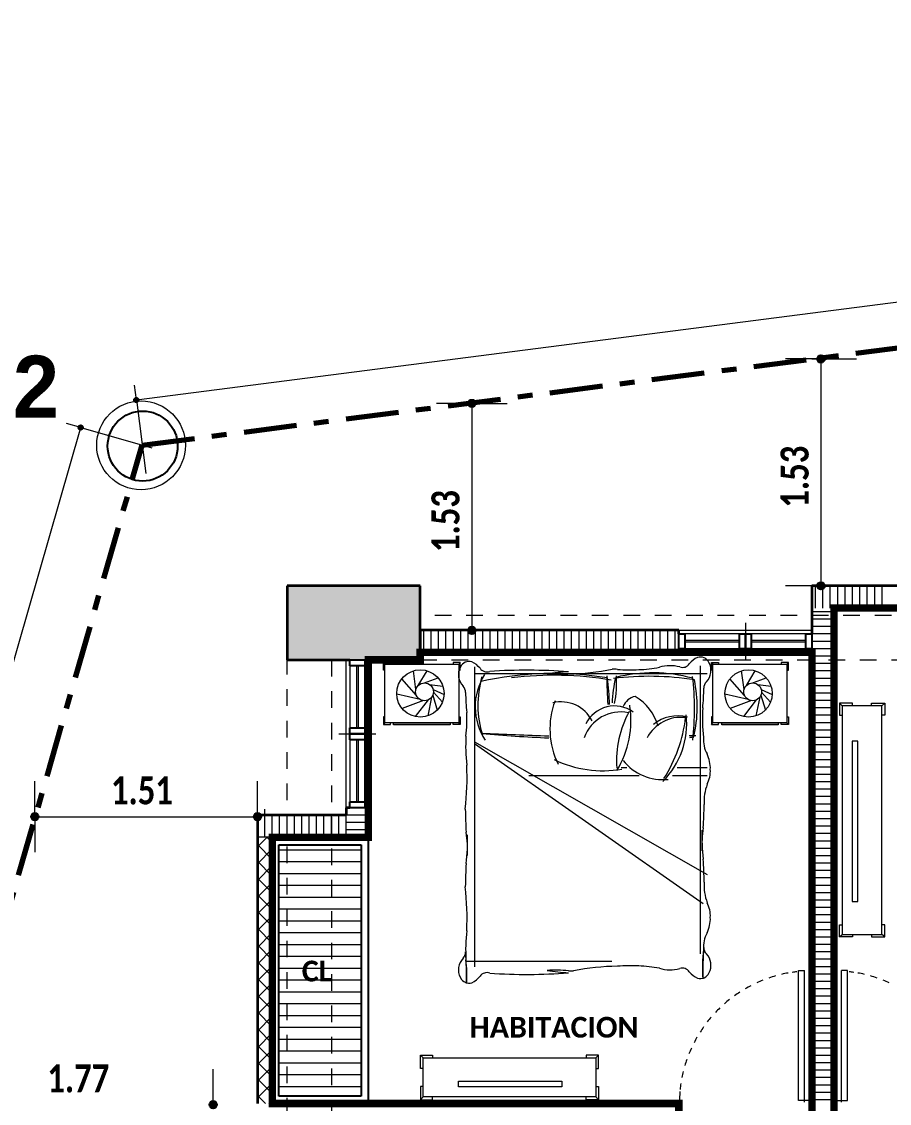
# Model space of a CAD drawing. Header units: metres. Extents: x -144 to 1000, y -717 to 29.
# Drawn here: x 640.16 to 646.03, y -551.66 to -544.35 of the extents above; entities that cross this region are included whole.
import ezdxf

# ---------------------------------------------------------------- set-up
doc = ezdxf.new("R2010")
doc.units = ezdxf.units.M
doc.linetypes.add('basculante modificado', pattern=[0.18, 0.1125, -0.0675])
doc.linetypes.add('Dash Dot 3_16_', pattern=[0.595313, 0.357187, -0.119063, 0, -0.119063])
doc.layers.get('0').update_dxf_attribs({"color": 1})
doc.layers.add('00-MEDICION', color=30, linetype='Continuous')
for name, color, linetype, lineweight in [('A-ANNO-DIMS', 1, 'Continuous', 9), ('A-DETL', 1, 'Continuous', 9), ('A-DETL-GENF', 1, 'Continuous', 9), ('A-DETL-THIN', 1, 'Continuous', 9), ('A-DOOR', 1, 'Continuous', 9), ('A-GENM', 1, 'Continuous', 9), ('A-GLAZ', 1, 'Continuous', 9), ('A-WALL', 4, 'Continuous', 9), ('G-ANNO-TEXT', 2, 'Continuous', 9), ('I-FURN', 2, 'Continuous', 9), ('S-COLS', 7, 'Continuous', 9)]:
    doc.layers.add(name, color=color, linetype=linetype, lineweight=lineweight)
doc.layers.add('A-WALL-PATT', color=7, linetype='Continuous', lineweight=35, true_color=0x9c9c9c)
doc.styles.add('Britannic Bold_B', font='', dxfattribs={"width": 0.7})
doc.styles.add('Calibri_B', font='calibrib.ttf', dxfattribs={"height": 0.165})
doc.styles.add('Calibri_B_7', font='calibrib.ttf', dxfattribs={"width": 0.8, "height": 0.18})
doc.styles.get('Britannic Bold_B').set_extended_font_data('Britannic Bold', bold=True)

# ---------------------------------------------------------------- blocks, each defined once
blk = doc.blocks.new('A$C4d52d4f2')
blk.add_circle((-0.790543, -0.168642), 0.00238)
blk = doc.blocks.new('A')
at = {"layer": 'A-ANNO-DIMS', "lineweight": 25, "true_color": 0x0000ff}
h = blk.add_hatch(color=5, dxfattribs=at)
edge = h.paths.add_edge_path()
edge.add_arc((639.8814, -486.1415), 0.015, 0, 360)
h = blk.add_hatch(color=5, dxfattribs=at)
edge = h.paths.add_edge_path()
edge.add_arc((639.5053, -486.3277), 0.015, 0, 360)
at = {"layer": 'S-COLS', "true_color": 0x5b5b5b}
h = blk.add_hatch(color=251, dxfattribs=at)
h.paths.add_polyline_path([(659.0008, -507.3486), (659.0008, -506.4486), (658.5008, -506.4486), (658.5008, -507.3486), (658.91, -507.3486)])
h.paths.add_polyline_path([(640.762, -507.3486), (641.201, -507.3486), (641.201, -506.4486), (640.701, -506.4486), (640.701, -507.3486), (640.7571, -507.3486)])
h.paths.add_polyline_path([(648.401, -507.3485), (648.901, -507.3485), (648.901, -506.4485), (648.401, -506.4485), (648.401, -507.2508)])
h.paths.add_polyline_path([(648.401, -499.6485), (648.901, -499.6485), (648.901, -498.7485), (648.401, -498.7485), (648.401, -499.4985)])
h.paths.add_polyline_path([(644.6008, -499.6485), (646.601, -499.6485), (646.6006, -499.1486), (644.9008, -499.1486), (644.9008, -496.9986), (646.6011, -496.9986), (646.6006, -496.4986), (644.6008, -496.4986), (644.6008, -499.5013)])
h.paths.add_polyline_path([(641.201, -499.6485), (641.201, -498.9486), (640.701, -498.9486), (640.701, -499.6485), (640.9884, -499.6485)])
h.paths.add_polyline_path([(655.2011, -499.6485), (655.2011, -496.4985), (654.7011, -496.4985), (654.7011, -499.6485), (655.112, -499.6485)])
h.paths.add_polyline_path([(659.0011, -499.6485), (659.0011, -498.9486), (658.6011, -498.9486), (658.6011, -499.6485)])
h.paths.add_polyline_path([(648.4011, -497.3986), (648.9011, -497.3986), (648.9011, -496.4986), (648.4011, -496.4986), (648.4011, -496.5279)])
h.paths.add_polyline_path([(641.2008, -497.1986), (641.2008, -496.4975), (640.7008, -496.4986), (640.7008, -497.1986), (640.9884, -497.1986)])
h.paths.add_polyline_path([(659.0011, -497.1986), (659.0011, -496.4975), (658.6011, -496.4975), (658.6011, -497.1986), (658.8767, -497.1986)])
h.paths.add_polyline_path([(658.501, -488.4986), (659.001, -488.4986), (659.001, -487.5986), (658.501, -487.5986), (658.501, -487.7238)])
h.paths.add_polyline_path([(648.476, -488.4986), (648.901, -488.4986), (648.901, -487.5986), (648.401, -487.5986), (648.401, -488.4986)])
h.paths.add_polyline_path([(641.801, -487.8986), (641.801, -487.3986), (640.901, -487.3986), (640.901, -487.8986), (641.6261, -487.8986)])
at = {"layer": 'A-ANNO-DIMS', "color": 5, "true_color": 0x0000ff}
for p, q in [((639.8814, -486.1415), (661.3568, -483.3777)), ((639.8814, -486.1415), (639.8686, -486.0423)), ((639.8814, -486.1415), (639.9452, -486.6374)), ((632.5245, -510.6195), (639.5053, -486.3277)), ((639.5053, -486.3277), (639.4092, -486.3001)), ((639.5053, -486.3277), (639.9859, -486.4658))]:
    blk.add_line(p, q, dxfattribs=at)
at = {"layer": 'A-ANNO-DIMS', "color": 5, "lineweight": 25, "true_color": 0x0000ff}
for centre in [(639.8814, -486.1415), (639.5053, -486.3277)]:
    blk.add_circle(centre, 0.015, dxfattribs=at)
at = {"layer": 'A-DETL', "color": 7, "linetype": 'Dash Dot 3_16_', "lineweight": 70}
for p, q in [((639.9207, -486.447), (661.3961, -483.6833)), ((632.9398, -510.7389), (639.9207, -486.447))]:
    blk.add_line(p, q, dxfattribs=at)
at = {"layer": 'A-DETL', "color": 253, "true_color": 0xb6b6b6}
for p, q in [((644.451, -485.864), (644.511, -485.864)), ((642.0769, -486.1727), (642.1369, -486.1727)), ((639.1947, -488.9486), (639.1947, -488.9086)), ((640.751, -488.9486), (640.751, -488.9086)), ((640.401, -490.8986), (640.401, -490.8586))]:
    blk.add_line(p, q, dxfattribs=at)
at = {"layer": 'A-DETL', "color": 7, "linetype": 'basculante modificado'}
for p, q in [((648.3883, -487.5986), (641.801, -487.5986)), ((640.901, -496.4975), (640.901, -487.8986)), ((641.201, -487.8986), (641.201, -496.4986)), ((641.801, -487.8986), (648.3883, -487.8986))]:
    blk.add_line(p, q, dxfattribs=at)
at = {"layer": 'A-DETL-GENF', "lineweight": 25}
for p, q in [((643.551, -487.7236), (643.591, -487.7236)), ((643.551, -487.8236), (643.551, -487.7236)), ((643.591, -487.7236), (643.591, -487.8236)), ((643.961, -487.7236), (644.001, -487.7236)), ((643.961, -487.8236), (643.961, -487.7236)), ((644.001, -487.7236), (644.001, -487.8236)), ((644.001, -487.7236), (644.041, -487.7236)), ((644.001, -487.8236), (644.001, -487.7236)), ((644.041, -487.7236), (644.041, -487.8236)), ((644.411, -487.7236), (644.451, -487.7236)), ((644.411, -487.8236), (644.411, -487.7236)), ((644.451, -487.7236), (644.451, -487.8236)), ((643.591, -487.8236), (643.551, -487.8236)), ((644.001, -487.8236), (643.961, -487.8236)), ((644.041, -487.8236), (644.001, -487.8236)), ((644.451, -487.8236), (644.411, -487.8236)), ((641.326, -487.8986), (641.426, -487.8986)), ((641.326, -487.9386), (641.326, -487.8986)), ((641.426, -487.9386), (641.326, -487.9386)), ((641.426, -487.8986), (641.426, -487.9386)), ((641.326, -488.3586), (641.426, -488.3586)), ((641.326, -488.3986), (641.326, -488.3586)), ((641.426, -488.3586), (641.426, -488.3986)), ((641.326, -488.3986), (641.426, -488.3986)), ((641.326, -488.4386), (641.326, -488.3986)), ((641.426, -488.3986), (641.326, -488.3986)), ((641.426, -488.4386), (641.326, -488.4386)), ((641.426, -488.3986), (641.426, -488.4386)), ((641.326, -488.8586), (641.426, -488.8586)), ((641.326, -488.8986), (641.326, -488.8586)), ((641.426, -488.8586), (641.426, -488.8986)), ((641.426, -488.8986), (641.326, -488.8986))]:
    blk.add_line(p, q, dxfattribs=at)
at = {"layer": 'A-DETL-GENF'}
for p, q in [((643.961, -487.7236), (643.591, -487.7236)), ((644.411, -487.7236), (644.041, -487.7236)), ((643.961, -487.7686), (643.591, -487.7686)), ((643.961, -487.7786), (643.591, -487.7786)), ((644.411, -487.7686), (644.041, -487.7686)), ((644.411, -487.7786), (644.041, -487.7786)), ((643.961, -487.8236), (643.591, -487.8236)), ((644.411, -487.8236), (644.041, -487.8236)), ((641.326, -487.9386), (641.326, -488.3586)), ((641.371, -487.9386), (641.371, -488.3586)), ((641.381, -487.9386), (641.381, -488.3586)), ((641.426, -487.9386), (641.426, -488.3586)), ((641.326, -488.4386), (641.326, -488.8586)), ((641.371, -488.4386), (641.371, -488.8586)), ((641.381, -488.4386), (641.381, -488.8586)), ((641.426, -488.4386), (641.426, -488.8586))]:
    blk.add_line(p, q, dxfattribs=at)
at = {"layer": 'A-DETL-GENF', "color": 251, "true_color": 0x535353}
for p, q in [((640.8447, -489.1826), (641.401, -489.1826)), ((640.8447, -489.2626), (641.401, -489.2626)), ((640.8447, -489.3426), (641.401, -489.3426)), ((640.8447, -489.4226), (641.401, -489.4226)), ((640.8447, -489.5026), (641.401, -489.5026)), ((640.8447, -489.5826), (641.401, -489.5826)), ((640.8447, -489.6626), (641.401, -489.6626)), ((640.8447, -489.7426), (641.401, -489.7426)), ((640.8447, -489.8226), (641.401, -489.8226)), ((640.8447, -489.9026), (641.401, -489.9026)), ((640.8447, -489.9826), (641.401, -489.9826)), ((640.8447, -490.0626), (641.401, -490.0626)), ((640.8447, -490.1426), (641.401, -490.1426)), ((640.8447, -490.2226), (641.401, -490.2226)), ((640.8447, -490.3026), (641.401, -490.3026)), ((640.8447, -490.3826), (641.401, -490.3826)), ((640.8447, -490.4626), (641.401, -490.4626)), ((640.8447, -490.5426), (641.401, -490.5426)), ((640.8447, -490.6226), (641.401, -490.6226)), ((640.8447, -490.7026), (641.401, -490.7026)), ((640.8447, -490.7826), (641.401, -490.7826))]:
    blk.add_line(p, q, dxfattribs=at)
at = {"layer": 'A-DETL-THIN'}
for p, q in [((641.401, -489.1486), (640.8447, -489.1486)), ((640.8447, -489.1486), (640.8447, -490.8486)), ((641.401, -490.8486), (641.401, -489.1486)), ((640.8447, -490.8486), (641.401, -490.8486))]:
    blk.add_line(p, q, dxfattribs=at)
blk.add_circle((639.9133, -486.448), 0.3, dxfattribs=at)
at = {"layer": 'A-DOOR', "lineweight": 15}
for p, q in [((644.3608, -489.9986), (644.4008, -489.9986)), ((644.3608, -490.8786), (644.3608, -489.9986)), ((644.4008, -490.8886), (644.4008, -489.9986)), ((644.691, -489.9986), (644.651, -489.9986)), ((644.651, -490.8886), (644.651, -489.9986)), ((644.691, -490.8786), (644.691, -489.9986)), ((644.4358, -490.8786), (644.3608, -490.8786)), ((644.4358, -490.8886), (644.4358, -490.8786)), ((644.4508, -490.8886), (644.4358, -490.8886)), ((644.601, -490.8886), (644.616, -490.8886)), ((644.616, -490.8786), (644.691, -490.8786)), ((644.616, -490.8886), (644.616, -490.8786))]:
    blk.add_line(p, q, dxfattribs=at)
at = {"layer": 'A-DOOR'}
for centre, start, end in [((644.4493, -490.8965), 105.83157, 108.88574), ((644.4493, -490.8965), 100.25822, 103.15108), ((644.4493, -490.8965), 100.25822, 103.15108), ((644.4493, -490.8965), 96.45945, 98.44999), ((644.6026, -490.8965), 81.55001, 83.54055), ((644.6026, -490.8965), 76.84892, 79.74178), ((644.6026, -490.8965), 76.84892, 79.74178), ((644.6026, -490.8965), 71.11426, 74.16843), ((644.4493, -490.8965), 117.36602, 120.16222), ((644.4493, -490.8965), 111.72829, 114.55488), ((644.6026, -490.8965), 65.44512, 68.27171), ((644.4493, -490.8965), 128.46716, 131.20973), ((644.4493, -490.8965), 122.94407, 125.71217), ((644.4493, -490.8965), 133.94059, 136.66048), ((644.4493, -490.8965), 139.37018, 142.07048), ((644.4493, -490.8965), 144.7622, 147.44619), ((644.4493, -490.8965), 150.12331, 152.79443), ((644.4493, -490.8965), 155.46046, 158.1223), ((644.4493, -490.8965), 160.78086, 163.43707), ((644.4493, -490.8965), 166.09186, 168.74617), ((644.4493, -490.8965), 171.40092, 174.05706), ((644.4493, -490.8965), 174.86021, 180)]:
    blk.add_arc(centre, 0.8947, start, end, dxfattribs=at)
at = {"layer": 'A-GENM', "lineweight": 25}
for p, q in [((641.451, -489.0986), (640.7947, -489.0986)), ((640.7947, -489.0986), (640.7947, -490.8986)), ((641.451, -490.8986), (641.451, -489.0986)), ((640.8447, -489.1486), (641.401, -489.1486)), ((640.8447, -490.8486), (640.8447, -489.1486)), ((641.401, -489.1486), (641.401, -490.8486)), ((641.401, -490.8486), (640.8447, -490.8486))]:
    blk.add_line(p, q, dxfattribs=at)
at = {"layer": 'A-GLAZ'}
for p, q in [((644.001, -487.6486), (644.001, -487.8986)), ((643.551, -487.8236), (643.551, -487.7236)), ((644.001, -487.7236), (643.551, -487.7236)), ((644.001, -487.8236), (644.001, -487.7236)), ((644.001, -487.8236), (644.001, -487.7236)), ((644.451, -487.7236), (644.001, -487.7236)), ((644.451, -487.8236), (644.451, -487.7236)), ((643.551, -487.8236), (644.001, -487.8236)), ((644.001, -487.8236), (644.451, -487.8236)), ((641.426, -487.8986), (641.326, -487.8986)), ((641.326, -487.8986), (641.326, -488.3986)), ((641.426, -488.3986), (641.426, -487.8986)), ((641.251, -488.3986), (641.501, -488.3986)), ((641.426, -488.3986), (641.326, -488.3986)), ((641.326, -488.3986), (641.326, -488.8986)), ((641.426, -488.3986), (641.326, -488.3986)), ((641.426, -488.8986), (641.426, -488.3986)), ((641.426, -488.8986), (641.326, -488.8986))]:
    blk.add_line(p, q, dxfattribs=at)
at = {"layer": 'A-WALL', "lineweight": 35}
for p, q in [((645.451, -487.3986), (644.451, -487.3986)), ((644.451, -487.3986), (644.451, -487.7236)), ((644.601, -487.5486), (645.451, -487.5486)), ((644.601, -491.0486), (644.601, -487.5486)), ((643.551, -487.6986), (641.801, -487.6986)), ((641.801, -487.6986), (641.801, -487.8486)), ((643.551, -487.7236), (643.551, -487.6986)), ((641.801, -487.8486), (643.551, -487.8486)), ((643.551, -487.8486), (643.551, -487.8236)), ((644.451, -487.8236), (644.451, -490.8986)), ((641.301, -488.9486), (640.701, -488.9486)), ((640.701, -488.9486), (640.701, -490.8986)), ((641.301, -488.8986), (641.301, -488.9486)), ((641.326, -488.8986), (641.301, -488.8986)), ((641.451, -488.8986), (641.426, -488.8986)), ((641.451, -489.0986), (641.451, -488.8986)), ((640.801, -489.0986), (641.451, -489.0986)), ((640.801, -490.8986), (640.801, -489.0986))]:
    blk.add_line(p, q, dxfattribs=at)
at = {"layer": 'A-WALL'}
for p, q in [((643.551, -487.6986), (644.451, -487.6986)), ((644.451, -487.8486), (643.551, -487.8486)), ((641.301, -488.8986), (641.301, -487.8986)), ((641.451, -487.8986), (641.451, -488.8986)), ((640.801, -489.0986), (640.701, -489.0986))]:
    blk.add_line(p, q, dxfattribs=at)
at = {"layer": 'A-WALL-PATT', "color": 8, "lineweight": 5, "true_color": 0x727272}
for p, q in [((644.4756, -487.5486), (644.4756, -487.3986)), ((644.5256, -487.5486), (644.5256, -487.3986)), ((644.5756, -487.5486), (644.5756, -487.3986)), ((644.6256, -487.5486), (644.6256, -487.3986)), ((644.6756, -487.5486), (644.6756, -487.3986)), ((644.7256, -487.5486), (644.7256, -487.3986)), ((644.7756, -487.5486), (644.7756, -487.3986)), ((644.8256, -487.5486), (644.8256, -487.3986)), ((644.8756, -487.5486), (644.8756, -487.3986)), ((644.9256, -487.5486), (644.9256, -487.3986)), ((644.601, -487.5736), (644.451, -487.5736)), ((644.601, -487.6236), (644.451, -487.6236)), ((641.8256, -487.8486), (641.8256, -487.6986)), ((641.8756, -487.8486), (641.8756, -487.6986)), ((641.9256, -487.8486), (641.9256, -487.6986)), ((641.9756, -487.8486), (641.9756, -487.6986)), ((642.0256, -487.8486), (642.0256, -487.6986)), ((642.0756, -487.8486), (642.0756, -487.6986)), ((642.1256, -487.8486), (642.1256, -487.6986)), ((642.1756, -487.8486), (642.1756, -487.6986)), ((642.2256, -487.8486), (642.2256, -487.6986)), ((642.2756, -487.8486), (642.2756, -487.6986)), ((642.3256, -487.8486), (642.3256, -487.6986)), ((642.3756, -487.8486), (642.3756, -487.6986)), ((642.4256, -487.8486), (642.4256, -487.6986)), ((642.4756, -487.8486), (642.4756, -487.6986)), ((642.5256, -487.8486), (642.5256, -487.6986)), ((642.5756, -487.8486), (642.5756, -487.6986)), ((642.6256, -487.8486), (642.6256, -487.6986)), ((642.6756, -487.8486), (642.6756, -487.6986)), ((642.7256, -487.8486), (642.7256, -487.6986)), ((642.7756, -487.8486), (642.7756, -487.6986)), ((642.8256, -487.8486), (642.8256, -487.6986)), ((642.8756, -487.8486), (642.8756, -487.6986)), ((642.9256, -487.8486), (642.9256, -487.6986)), ((642.9756, -487.8486), (642.9756, -487.6986)), ((643.0256, -487.8486), (643.0256, -487.6986)), ((643.0756, -487.8486), (643.0756, -487.6986)), ((643.1256, -487.8486), (643.1256, -487.6986)), ((643.1756, -487.8486), (643.1756, -487.6986)), ((643.2256, -487.8486), (643.2256, -487.6986)), ((643.2756, -487.8486), (643.2756, -487.6986)), ((643.3256, -487.8486), (643.3256, -487.6986)), ((643.3756, -487.8486), (643.3756, -487.6986)), ((643.4256, -487.8486), (643.4256, -487.6986)), ((643.4756, -487.8486), (643.4756, -487.6986)), ((643.5256, -487.8486), (643.5256, -487.6986)), ((644.601, -487.6736), (644.451, -487.6736)), ((644.601, -487.7236), (644.451, -487.7236)), ((644.601, -487.7736), (644.451, -487.7736)), ((644.601, -487.8236), (644.451, -487.8236)), ((644.601, -487.8736), (644.451, -487.8736)), ((644.601, -487.9236), (644.451, -487.9236)), ((644.601, -487.9736), (644.451, -487.9736)), ((644.601, -488.0236), (644.451, -488.0236)), ((644.601, -488.0736), (644.451, -488.0736)), ((644.601, -488.1236), (644.451, -488.1236)), ((644.601, -488.1736), (644.451, -488.1736)), ((644.601, -488.2236), (644.451, -488.2236)), ((644.601, -488.2736), (644.451, -488.2736)), ((644.601, -488.3236), (644.451, -488.3236)), ((644.601, -488.3736), (644.451, -488.3736)), ((644.601, -488.4236), (644.451, -488.4236)), ((644.601, -488.4736), (644.451, -488.4736)), ((644.601, -488.5236), (644.451, -488.5236)), ((644.601, -488.5736), (644.451, -488.5736)), ((644.601, -488.6236), (644.451, -488.6236)), ((644.601, -488.6736), (644.451, -488.6736)), ((644.601, -488.7236), (644.451, -488.7236)), ((644.601, -488.7736), (644.451, -488.7736)), ((644.601, -488.8236), (644.451, -488.8236)), ((644.601, -488.8736), (644.451, -488.8736)), ((640.7506, -489.0986), (640.7506, -488.9486)), ((640.8006, -489.0986), (640.8006, -488.9486)), ((640.8506, -489.0986), (640.8506, -488.9486)), ((640.9006, -489.0986), (640.9006, -488.9486)), ((640.9506, -489.0986), (640.9506, -488.9486)), ((641.0006, -489.0986), (641.0006, -488.9486)), ((641.0506, -489.0986), (641.0506, -488.9486)), ((641.1006, -489.0986), (641.1006, -488.9486)), ((641.1506, -489.0986), (641.1506, -488.9486)), ((641.2006, -489.0986), (641.2006, -488.9486)), ((641.2506, -489.0986), (641.2506, -488.9486)), ((641.3006, -489.0986), (641.3006, -488.9486)), ((641.451, -488.8986), (641.301, -488.8986)), ((641.451, -488.9486), (641.301, -488.9486)), ((644.601, -488.9236), (644.451, -488.9236)), ((641.451, -488.9986), (641.301, -488.9986)), ((644.601, -488.9736), (644.451, -488.9736)), ((644.601, -489.0236), (644.451, -489.0236)), ((641.451, -489.0486), (641.301, -489.0486)), ((644.601, -489.0736), (644.451, -489.0736)), ((644.601, -489.1236), (644.451, -489.1236)), ((644.601, -489.1736), (644.451, -489.1736)), ((644.601, -489.2236), (644.451, -489.2236)), ((644.601, -489.2736), (644.451, -489.2736)), ((644.601, -489.3236), (644.451, -489.3236)), ((644.601, -489.3736), (644.451, -489.3736)), ((644.601, -489.4236), (644.451, -489.4236)), ((644.601, -489.4736), (644.451, -489.4736)), ((644.601, -489.5236), (644.451, -489.5236)), ((644.601, -489.5736), (644.451, -489.5736)), ((644.601, -489.6236), (644.451, -489.6236)), ((644.601, -489.6736), (644.451, -489.6736)), ((644.601, -489.7236), (644.451, -489.7236)), ((644.601, -489.7736), (644.451, -489.7736)), ((644.601, -489.8236), (644.451, -489.8236)), ((644.601, -489.8736), (644.451, -489.8736)), ((644.601, -489.9236), (644.451, -489.9236)), ((644.601, -489.9736), (644.451, -489.9736)), ((644.601, -490.0236), (644.451, -490.0236)), ((644.601, -490.0736), (644.451, -490.0736)), ((644.601, -490.1236), (644.451, -490.1236)), ((644.601, -490.1736), (644.451, -490.1736)), ((644.601, -490.2236), (644.451, -490.2236)), ((644.601, -490.2736), (644.451, -490.2736)), ((644.601, -490.3236), (644.451, -490.3236)), ((644.601, -490.3736), (644.451, -490.3736)), ((644.601, -490.4236), (644.451, -490.4236)), ((644.601, -490.4736), (644.451, -490.4736)), ((644.601, -490.5236), (644.451, -490.5236)), ((644.601, -490.5736), (644.451, -490.5736)), ((644.601, -490.6236), (644.451, -490.6236)), ((644.601, -490.6736), (644.451, -490.6736)), ((644.601, -490.7236), (644.451, -490.7236)), ((644.601, -490.7736), (644.451, -490.7736)), ((644.601, -490.8236), (644.451, -490.8236)), ((644.601, -490.8736), (644.451, -490.8736))]:
    blk.add_line(p, q, dxfattribs=at)
at = {"layer": 'A-WALL-PATT', "color": 8, "lineweight": 5, "true_color": 0x747474}
for p, q in [((640.701, -489.1638), (640.7663, -489.0986)), ((640.801, -489.1344), (640.7651, -489.0986)), ((640.801, -489.2476), (640.701, -489.1476)), ((640.701, -489.277), (640.801, -489.177)), ((640.801, -489.3607), (640.701, -489.2607)), ((640.701, -489.3901), (640.801, -489.2901)), ((640.801, -489.4739), (640.701, -489.3739)), ((640.701, -489.5033), (640.801, -489.4033)), ((640.801, -489.587), (640.701, -489.487)), ((640.701, -489.6164), (640.801, -489.5164)), ((640.801, -489.7001), (640.701, -489.6001)), ((640.701, -489.7295), (640.801, -489.6295)), ((640.801, -489.8133), (640.701, -489.7133)), ((640.701, -489.8427), (640.801, -489.7427)), ((640.801, -489.9264), (640.701, -489.8264)), ((640.701, -489.9558), (640.801, -489.8558)), ((640.801, -490.0395), (640.701, -489.9395)), ((640.701, -490.0689), (640.801, -489.9689)), ((640.801, -490.1527), (640.701, -490.0527)), ((640.701, -490.1821), (640.801, -490.0821)), ((640.801, -490.2658), (640.701, -490.1658)), ((640.701, -490.2952), (640.801, -490.1952)), ((640.801, -490.379), (640.701, -490.279)), ((640.701, -490.4084), (640.801, -490.3084)), ((640.801, -490.4921), (640.701, -490.3921)), ((640.701, -490.5215), (640.801, -490.4215)), ((640.801, -490.6052), (640.701, -490.5052)), ((640.701, -490.6346), (640.801, -490.5346)), ((640.801, -490.7184), (640.701, -490.6184)), ((640.701, -490.7478), (640.801, -490.6478)), ((640.801, -490.8315), (640.701, -490.7315)), ((640.701, -490.8609), (640.801, -490.7609)), ((640.755, -490.8986), (640.701, -490.8446)), ((640.7765, -490.8986), (640.801, -490.874))]:
    blk.add_line(p, q, dxfattribs=at)
at = {"layer": 'I-FURN'}
for p, q in [((641.5521, -487.9167), (641.5621, -487.9276)), ((641.5521, -487.9167), (641.5998, -487.9167)), ((641.5521, -487.9691), (641.5521, -487.9167)), ((641.5621, -487.9276), (642.0621, -487.9276)), ((641.5621, -488.3248), (641.5621, -487.9276)), ((641.5998, -487.9167), (641.5998, -487.9276)), ((642.0244, -487.9167), (642.0244, -487.9276)), ((642.072, -487.9167), (642.0244, -487.9167)), ((642.072, -487.9167), (642.0621, -487.9276)), ((642.0621, -487.9276), (642.0621, -488.3248)), ((642.072, -487.9691), (642.072, -487.9167)), ((643.6943, -487.9397), (643.6943, -489.8857)), ((643.7718, -487.9167), (643.7818, -487.9276)), ((643.7718, -487.9167), (643.8195, -487.9167)), ((643.7718, -487.9691), (643.7718, -487.9167)), ((643.7818, -487.9276), (644.2818, -487.9276)), ((643.7818, -488.3248), (643.7818, -487.9276)), ((643.8195, -487.9167), (643.8195, -487.9276)), ((644.2441, -487.9167), (644.2441, -487.9276)), ((644.2917, -487.9167), (644.2441, -487.9167)), ((644.2917, -487.9167), (644.2818, -487.9276)), ((644.2818, -487.9276), (644.2818, -488.3248)), ((644.2917, -487.9691), (644.2917, -487.9167)), ((641.5621, -487.9691), (641.5521, -487.9691)), ((641.7725, -488.0996), (641.7556, -487.973)), ((641.7885, -488.072), (641.8475, -487.9725)), ((642.0621, -487.9691), (642.072, -487.9691)), ((642.1693, -487.9447), (642.1693, -489.9745)), ((642.1693, -487.9909), (643.6141, -487.9909)), ((643.0981, -487.9909), (643.743, -487.9909)), ((643.7818, -487.9691), (643.7718, -487.9691)), ((643.9922, -488.0996), (643.9753, -487.973)), ((644.0082, -488.072), (644.0672, -487.9725)), ((644.2818, -487.9691), (644.2917, -487.9691)), ((641.7763, -488.1405), (641.6769, -488.0269)), ((641.8238, -488.0552), (641.9228, -488.0205)), ((641.8652, -488.0659), (641.9546, -488.0764)), ((643.996, -488.1405), (643.8966, -488.0269)), ((644.0435, -488.0552), (644.1425, -488.0205)), ((644.0849, -488.0659), (644.1744, -488.0764)), ((641.8001, -488.1666), (641.6425, -488.1311)), ((641.878, -488.1516), (641.8526, -488.278)), ((641.8858, -488.1382), (641.9169, -488.2379)), ((641.8881, -488.098), (641.9624, -488.1334)), ((641.8905, -488.117), (641.9517, -488.1847)), ((644.0198, -488.1666), (643.8622, -488.1311)), ((644.0977, -488.1516), (644.0723, -488.278)), ((644.1055, -488.1382), (644.1366, -488.2379)), ((644.1078, -488.098), (644.1821, -488.1334)), ((644.1102, -488.117), (644.1714, -488.1847)), ((641.8231, -488.1744), (641.6793, -488.2281)), ((641.8551, -488.1684), (641.7675, -488.2822)), ((644.0428, -488.1744), (643.899, -488.2281)), ((644.0748, -488.1684), (643.9872, -488.2822)), ((644.6368, -488.1917), (644.6368, -488.2731)), ((644.7264, -488.1917), (644.6368, -488.1917)), ((644.6368, -488.1917), (644.6555, -488.2087)), ((644.6555, -488.2087), (644.6555, -489.7554)), ((644.9245, -488.2087), (644.6555, -488.2087)), ((644.7264, -488.2087), (644.7264, -488.1917)), ((644.8536, -488.1917), (644.9432, -488.1917)), ((644.8536, -488.2087), (644.8536, -488.1917)), ((644.9432, -488.1917), (644.9245, -488.2087)), ((644.9245, -489.7554), (644.9245, -488.2087)), ((644.9432, -488.1917), (644.9432, -488.2731)), ((641.5521, -488.2833), (641.5521, -488.3357)), ((641.5621, -488.2833), (641.5521, -488.2833)), ((642.0621, -488.2833), (642.072, -488.2833)), ((642.072, -488.2833), (642.072, -488.3357)), ((643.7718, -488.2833), (643.7718, -488.3357)), ((643.7818, -488.2833), (643.7718, -488.2833)), ((644.2818, -488.2833), (644.2917, -488.2833)), ((644.2917, -488.2833), (644.2917, -488.3357)), ((644.6368, -488.2731), (644.6555, -488.2731)), ((644.9432, -488.2731), (644.9245, -488.2731)), ((641.5621, -488.3248), (641.5521, -488.3357)), ((641.5521, -488.3357), (641.5998, -488.3357)), ((642.0621, -488.3248), (641.5621, -488.3248)), ((641.5998, -488.3357), (641.5998, -488.3248)), ((641.6209, -488.3248), (642.0032, -488.3248)), ((641.6209, -488.3375), (641.6209, -488.3248)), ((642.0032, -488.3375), (641.6209, -488.3375)), ((642.0032, -488.3248), (642.0032, -488.3375)), ((642.0244, -488.3357), (642.0244, -488.3248)), ((642.072, -488.3357), (642.0244, -488.3357)), ((642.072, -488.3357), (642.0621, -488.3248)), ((643.7718, -488.3357), (643.7818, -488.3248)), ((643.7718, -488.3357), (643.8195, -488.3357)), ((644.2818, -488.3248), (643.7818, -488.3248)), ((643.8195, -488.3357), (643.8195, -488.3248)), ((643.8407, -488.3248), (644.2229, -488.3248)), ((643.8407, -488.3375), (643.8407, -488.3248)), ((644.2229, -488.3375), (643.8407, -488.3375)), ((644.2229, -488.3248), (644.2229, -488.3375)), ((644.2441, -488.3357), (644.2441, -488.3248)), ((644.2917, -488.3357), (644.2441, -488.3357)), ((644.2917, -488.3357), (644.2818, -488.3248)), ((642.1693, -488.4533), (643.743, -489.3497)), ((644.7227, -488.4495), (644.7227, -489.5336)), ((644.7619, -488.4495), (644.7227, -488.4495)), ((644.7619, -489.5336), (644.7619, -488.4495)), ((642.1693, -488.4632), (643.7162, -489.5467)), ((643.1612, -488.6268), (643.1998, -488.6268)), ((643.5403, -488.6268), (643.743, -488.6268)), ((642.5357, -488.6798), (643.282, -488.6798)), ((643.5088, -488.6798), (643.743, -488.6798)), ((644.7227, -489.5336), (644.7619, -489.5336)), ((644.6368, -489.691), (644.6555, -489.691)), ((644.6368, -489.7724), (644.6368, -489.691)), ((644.9432, -489.691), (644.9245, -489.691)), ((644.9432, -489.7724), (644.9432, -489.691)), ((644.6368, -489.7724), (644.6555, -489.7554)), ((644.7264, -489.7724), (644.6368, -489.7724)), ((644.6555, -489.7554), (644.9245, -489.7554)), ((644.7264, -489.7554), (644.7264, -489.7724)), ((644.8536, -489.7554), (644.8536, -489.7724)), ((644.8536, -489.7724), (644.9432, -489.7724)), ((644.9432, -489.7724), (644.9245, -489.7554)), ((642.1141, -489.9363), (643.0981, -489.9363)), ((641.8036, -490.5715), (641.885, -490.5715)), ((641.8036, -490.6611), (641.8036, -490.5715)), ((641.8036, -490.5715), (641.8206, -490.5902)), ((641.885, -490.5715), (641.885, -490.5902)), ((642.925, -490.5715), (642.925, -490.5902)), ((643.0064, -490.5715), (642.925, -490.5715)), ((643.0064, -490.5715), (642.9894, -490.5902)), ((643.0064, -490.6611), (643.0064, -490.5715)), ((641.8206, -490.5902), (642.9894, -490.5902)), ((641.8206, -490.8539), (641.8206, -490.5902)), ((642.9894, -490.5902), (642.9894, -490.8539)), ((641.8206, -490.6611), (641.8036, -490.6611)), ((642.9894, -490.6611), (643.0064, -490.6611)), ((641.8036, -490.783), (641.8036, -490.8726)), ((641.8206, -490.783), (641.8036, -490.783)), ((642.0606, -490.7475), (642.7594, -490.7475)), ((642.0606, -490.7867), (642.0606, -490.7475)), ((642.7594, -490.7867), (642.0606, -490.7867)), ((642.7594, -490.7475), (642.7594, -490.7867)), ((642.9894, -490.783), (643.0064, -490.783)), ((643.0064, -490.783), (643.0064, -490.8726)), ((641.8036, -490.8726), (641.8206, -490.8539)), ((642.9894, -490.8539), (641.8206, -490.8539)), ((641.885, -490.8726), (641.885, -490.8539)), ((642.925, -490.8726), (642.925, -490.8539)), ((643.0064, -490.8726), (642.9894, -490.8539)), ((641.8036, -490.8726), (641.885, -490.8726)), ((643.0064, -490.8726), (642.925, -490.8726))]:
    blk.add_line(p, q, dxfattribs=at)
for centre, radius in [((641.8025, -488.126), 0.16), ((644.0222, -488.126), 0.16), ((641.8305, -488.1148), 0.06), ((644.0502, -488.1148), 0.06)]:
    blk.add_circle(centre, radius, dxfattribs=at)
for centre, radius, start, end in [((642.1319, -487.9741), 0.0644, 72.94183, 155.34484), ((642.0927, -488.0447), 0.1443, 38.04403, 66.29393), ((643.4928, -488.1843), 0.2462, 74.99871, 107.18078), ((643.5754, -487.8939), 0.0559, 250.23108, 325.86441), ((643.7354, -488.0142), 0.1443, 113.70607, 141.95597), ((643.6962, -487.9436), 0.0644, 24.65516, 107.05817), ((643.6578, -487.9699), 0.1105, 315.78413, 28.72126), ((642.1703, -488.0003), 0.1105, 151.27874, 224.21587), ((642.5786, -488.2163), 0.4055, 147.50996, 213.83359), ((642.8821, -488.2047), 0.6905, 163.92635, 197.14087), ((642.2527, -487.9243), 0.0559, 214.13559, 289.76892), ((642.703, -490.2882), 2.2972, 80.84377, 102.38079), ((642.5201, -491.6516), 3.683, 85.57331, 93.8684), ((642.7031, -490.3234), 2.3207, 80.32849, 97.01405), ((642.8426, -488.9945), 1.0156, 92.16014, 100.33151), ((642.7185, -487.0229), 0.9742, 266.58351, 275.05737), ((642.7798, -486.3157), 1.6778, 270.84766, 281.02251), ((646.102, -488.0005), 3.0385, 180.10628, 183.77618), ((643.11, -488.8102), 0.8477, 88.27578, 90.6397), ((643.352, -489.9678), 1.9579, 81.06688, 97.16093), ((642.3522, -488.0484), 0.778, 349.16666, 3.12297), ((643.3732, -488.999), 1.0127, 74.46558, 104.24539), ((643.2212, -486.9924), 0.9742, 264.95264, 273.41649), ((643.2418, -486.9925), 0.9731, 272.20755, 280.5557), ((641.6615, -488.237), 1.9954, 354.09351, 6.47074), ((642.0515, -488.1188), 0.0572, 358.5556, 46.2435), ((641.5122, -488.2266), 1.57, 0.94472, 7.55329), ((643.8666, -488.2116), 0.7676, 165.3434, 178.38757), ((642.7652, -488.2188), 0.9098, 347.31751, 11.74345), ((642.4518, -488.0907), 1.2676, 353.96781, 0.04075), ((643.7766, -488.0883), 0.0572, 133.7565, 181.4444), ((643.3763, -488.1211), 1.2676, 179.95925, 186.03219), ((643.2792, -488.2553), 0.1121, 102.1757, 158.32069), ((643.0856, -488.4367), 0.3369, 15.40176, 59.7122), ((643.2137, -488.3658), 0.5349, 159.30257, 206.50263), ((642.7534, -488.4207), 0.2382, 27.70417, 103.49027), ((643.1158, -488.4274), 0.2171, 54.16706, 153.84213), ((642.575, -488.3088), 0.6518, 328.65419, 9.19769), ((644.9206, -488.2946), 1.2103, 176.64954, 186.11997), ((641.3424, -488.3109), 0.7754, 352.35214, 4.18592), ((643.1562, -488.5102), 0.2591, 78.04126, 160.83423), ((643.8175, -488.5802), 0.6879, 151.04555, 184.14969), ((643.5654, -488.547), 0.2596, 83.11263, 152.00006), ((643.5452, -488.5463), 0.2687, 76.32965, 128.08121), ((643.0425, -488.3277), 0.5616, 315.52687, 5.81296), ((642.6292, -488.1762), 0.9739, 327.38037, 353.33535), ((643.2004, -488.4818), 1.0916, 176.4465, 186.79091), ((639.8723, -552.7532), 64.3987, 87.509396, 87.911658), ((643.1415, -477.3793), 11.0568, 265.21469, 267.55996), ((643.6792, -490.4669), 2.0543, 90.38481, 91.64998), ((643.3614, -486.8212), 1.6237, 279.32918, 280.34064), ((643.9353, -488.4345), 0.2183, 177.15615, 207.45765), ((643.0419, -487.8626), 0.7857, 244.78094, 279.06058), ((643.4451, -488.3606), 0.3482, 218.72781, 275.68132), ((643.545, -488.6316), 0.219, 357.96316, 26.12762), ((640.1363, -488.6939), 1.9819, 353.79893, 2.40126), ((643.5637, -488.6486), 0.2003, 333.04698, 2.64916), ((644.0919, -488.8625), 0.3706, 160.60635, 182.32801), ((641.3478, -488.8671), 2.3738, 355.96877, 359.74947), ((644.4803, -488.8976), 2.3738, 180.25053, 184.03123), ((644.5842, -489.1611), 0.8777, 171.67731, 181.92304), ((641.2439, -489.1915), 0.8777, 358.07696, 8.32269), ((640.7558, -489.1177), 1.3659, 353.33019, 1.54247), ((645.0724, -489.0873), 1.3659, 178.45753, 186.66981), ((641.3478, -489.4128), 2.3738, 0.25053, 4.03123), ((644.4803, -489.4433), 2.3738, 175.96877, 179.74947), ((644.0919, -489.4175), 0.3706, 177.67199, 199.39365), ((640.1363, -489.647), 1.9819, 357.59874, 6.20107), ((643.5637, -489.6313), 0.2003, 357.35084, 26.95302), ((643.545, -489.6484), 0.219, 333.87238, 2.03684), ((643.2004, -489.8591), 1.0916, 173.20909, 183.5535), ((643.9353, -489.8455), 0.2183, 152.54235, 182.84385), ((646.8956, -490.0546), 3.1832, 176.19444, 180.0265), ((643.7766, -489.8448), 0.0572, 178.5556, 226.2435), ((642.1703, -489.9936), 0.1105, 135.78413, 208.72126), ((642.0515, -489.8752), 0.0572, 313.7565, 1.4444), ((638.9325, -490.0851), 3.1832, 359.9735, 3.80556), ((644.9206, -489.9854), 1.2103, 173.88003, 183.35046), ((643.6578, -489.9632), 0.1105, 331.27874, 44.21587), ((641.3424, -490.0299), 0.7754, 355.81408, 7.64786), ((643.16, -491.6479), 1.6778, 90.83463, 101.02251), ((643.2212, -490.9407), 0.9742, 86.58351, 95.04736), ((643.2418, -490.9406), 0.9731, 79.4443, 87.79245), ((643.4928, -489.7488), 0.2462, 252.81922, 285.00129), ((643.5754, -490.0392), 0.0559, 34.13559, 109.76892), ((642.1319, -490.0199), 0.0644, 204.65516, 287.05817), ((642.0927, -489.9493), 0.1443, 293.70607, 321.95597), ((642.2527, -490.0696), 0.0559, 70.23108, 145.86441), ((642.5201, -486.3424), 3.683, 266.1316, 274.42669), ((642.7185, -490.9711), 0.9742, 84.95264, 93.41649), ((642.8426, -488.9995), 1.0156, 259.66849, 267.83986), ((642.8297, -489.1534), 0.8477, 268.27578, 270.6397), ((643.7354, -489.9189), 0.1443, 218.04403, 246.29393), ((643.6962, -489.9894), 0.0644, 252.94183, 335.34484)]:
    blk.add_arc(centre, radius, start, end, dxfattribs=at)
at = {"layer": 'S-COLS', "lineweight": 35}
for p, q in [((641.801, -487.3986), (640.901, -487.3986)), ((640.901, -487.3986), (640.901, -487.8986)), ((641.801, -487.8986), (641.801, -487.3986)), ((640.901, -487.8986), (641.326, -487.8986)), ((641.426, -487.8986), (641.801, -487.8986))]:
    blk.add_line(p, q, dxfattribs=at)
at = {"layer": 'G-ANNO-TEXT'}
for s, height, style, p in [('E2', 0.42, 'Britannic Bold_B', (638.6719, -486.262)), ('CL', 0.14, 'Calibri_B', (641.0005, -490.0728)), ('HABITACION', 0.14, 'Calibri_B', (642.1352, -490.4528))]:
    blk.add_text(s, height=height, dxfattribs=dict(at, style=style)).set_placement(p)
blk = doc.blocks.new('OOOO')
at = {"layer": 'A-ANNO-DIMS', "lineweight": 25, "true_color": 0x0000ff}
h = blk.add_hatch(color=5, dxfattribs=at)
edge = h.paths.add_edge_path()
edge.add_arc((600.097, -490.09), 0.025, 0, 360)
h = blk.add_hatch(color=5, dxfattribs=at)
edge = h.paths.add_edge_path()
edge.add_arc((597.7356, -490.3903), 0.025, 0, 360)
h = blk.add_hatch(color=5, dxfattribs=at)
edge = h.paths.add_edge_path()
edge.add_arc((600.097, -491.6246), 0.025, 0, 360)
h = blk.add_hatch(color=5, dxfattribs=at)
edge = h.paths.add_edge_path()
edge.add_arc((597.7356, -491.9248), 0.025, 0, 360)
h = blk.add_hatch(color=5, dxfattribs=at)
edge = h.paths.add_edge_path()
edge.add_arc((594.7796, -493.1851), 0.025, 0, 360)
h = blk.add_hatch(color=5, dxfattribs=at)
edge = h.paths.add_edge_path()
edge.add_arc((596.286, -493.1851), 0.025, 0, 360)
h = blk.add_hatch(color=5, dxfattribs=at)
edge = h.paths.add_edge_path()
edge.add_arc((595.986, -495.1326), 0.025, 0, 360)
at = {"layer": 'A-ANNO-DIMS', "color": 5, "true_color": 0x0000ff}
for p, q in [((600.097, -490.09), (599.857, -490.09)), ((600.097, -490.09), (600.097, -491.6246)), ((600.097, -490.09), (600.337, -490.09)), ((597.7356, -490.3903), (597.4956, -490.3903)), ((597.7356, -490.3903), (597.7356, -491.9248)), ((597.7356, -490.3903), (597.9756, -490.3903)), ((600.097, -491.6246), (599.857, -491.6246)), ((600.097, -491.6246), (600.337, -491.6246)), ((597.7356, -491.9248), (597.4956, -491.9248)), ((597.7356, -491.9248), (597.9756, -491.9248)), ((594.7796, -493.1851), (594.7796, -492.9451)), ((596.286, -493.1851), (596.286, -492.9451)), ((594.7796, -493.1851), (596.286, -493.1851)), ((594.7796, -493.1851), (594.7796, -493.4251)), ((596.286, -493.1851), (596.286, -493.4251)), ((595.986, -495.1326), (595.986, -494.8926))]:
    blk.add_line(p, q, dxfattribs=at)
at = {"layer": 'A-ANNO-DIMS', "color": 5, "lineweight": 25, "true_color": 0x0000ff}
for centre in [(600.097, -490.09), (597.7356, -490.3903), (600.097, -491.6246), (597.7356, -491.9248), (594.7796, -493.1851), (596.286, -493.1851), (595.986, -495.1326)]:
    blk.add_circle(centre, 0.025, dxfattribs=at)
at = {"layer": 'A-DETL', "color": 253, "true_color": 0xb6b6b6}
for p, q in [((600.036, -490.09), (600.096, -490.09)), ((597.6746, -490.3903), (597.7346, -490.3903)), ((594.7796, -493.1746), (594.7796, -493.1346)), ((595.986, -495.1246), (595.986, -495.0846))]:
    blk.add_line(p, q, dxfattribs=at)
at = {"layer": 'S-COLS', "lineweight": 35}
blk.add_line((597.386, -491.6246), (596.486, -491.6246), dxfattribs=at)
at = {"layer": 'A-ANNO-DIMS', "color": 5, "true_color": 0x0000ff, "char_height": 0.19, "width": 0.572076, "attachment_point": 1, "rotation": 90, "line_spacing_factor": 1.158048, "style": 'Calibri_B_7'}
for insert in [(599.8236, -491.0957), (597.4622, -491.3959)]:
    blk.add_mtext('1.53', dxfattribs=dict(at, insert=insert))
at = {"layer": 'A-ANNO-DIMS', "color": 5, "true_color": 0x0000ff, "char_height": 0.19, "width": 0.572076, "attachment_point": 1, "line_spacing_factor": 1.158048, "style": 'Calibri_B_7'}
for s, insert in [('1.51', (595.2945, -492.9117)), ('1.77', (594.8643, -494.8592))]:
    blk.add_mtext(s, dxfattribs=dict(at, insert=insert))

msp = doc.modelspace()

# ---------------------------------------------------------------- linework, layer by layer
at = {"layer": '00-MEDICION', "const_width": 0.05}
for points in [[(645.6544, -551.814), (645.6544, -548.314), (649.4544, -548.314), (649.4544, -549.264), (649.6544, -549.264), (649.6544, -551.664), (649.0546, -551.664), (649.0546, -551.814)], [(644.6042, -551.8141), (644.6042, -551.664), (641.8544, -551.664), (641.8544, -549.864), (642.5044, -549.864), (642.5044, -548.664), (642.8544, -548.664), (642.8544, -548.614), (645.5044, -548.614), (645.5042, -551.814)]]:
    msp.add_lwpolyline(points, dxfattribs=at)

# ---------------------------------------------------------------- block references
at = {"xscale": 99.43160273753426, "yscale": 99.43160273753426, "zscale": 99.43160273753426}
msp.add_blockref('A$C4d52d4f2', (719.5823, -530.4501), dxfattribs=at)
at = {"color": 3}
for name, p in [('A', (1.0534, -60.7655)), ('OOOO', (45.4684, -56.5395))]:
    msp.add_blockref(name, p, dxfattribs=at)

doc.saveas('drawing.dxf')
